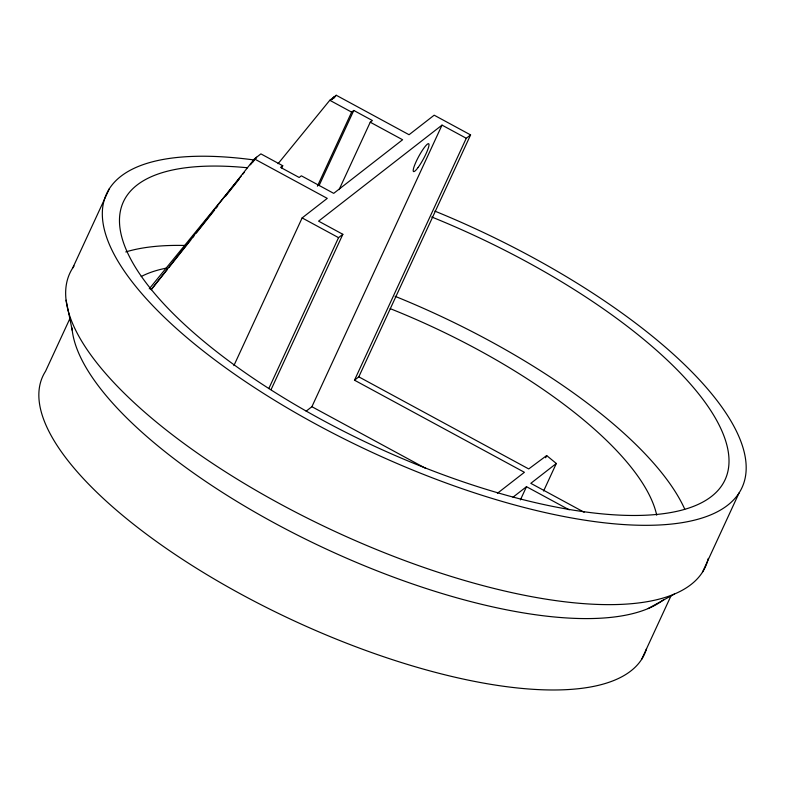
<?xml version="1.0" encoding="UTF-8"?>
<svg xmlns="http://www.w3.org/2000/svg" width="785" height="785" viewBox="0 0 785 785"><rect width="100%" height="100%" fill="white"/><g stroke="black" fill="none" stroke-linecap="round" stroke-linejoin="round"><path stroke-width="1.18" d="M72.73 267.979L109.38 188.655M70.405 317.454L45.54 371.276A331.378 116.592 24.8 0 0 295.15 621.318A331.378 116.592 24.8 0 0 646.565 648.596M281.717 167.931L282.737 165.723L260.895 153.88L254.438 158.913L151.132 289.626M233.891 365.614L302.137 217.916L327.257 198.379L254.438 158.913M317.415 186.182L351.631 112.127L353.79 110.45L372.394 120.537L370.245 122.215L339.091 189.636M319.053 185.613L353.79 110.45M268.804 388.575L338.541 237.649L342.849 234.303L318.582 221.144L442.014 125.119L466.28 138.268L470.588 134.922L434.183 115.189L409.063 134.726L336.245 95.26L329.788 100.284L278.057 163.712M271.06 389.664L342.849 234.303M306.16 411.163L311.9 406.699L442.014 125.119M497.405 493.294L524.409 472.295L354.496 380.195L466.28 138.268M354.496 380.195L358.804 376.849L470.588 134.922M520.386 499.908L526.499 486.69L569.223 509.838M545.654 457.753L546.674 455.555L556.32 463.484L543.593 491.027M641.679 659.272L671.116 595.58M702.457 572.206L739.107 492.882M332.585 98.861L334.096 96.938L331.78 99.773M333.968 98.145L336.245 95.26M151.269 289.685L167.303 269.53M168.824 267.607L190.961 239.778M192.482 237.855L194.013 235.942M196.299 233.057L214.619 210.027M216.14 208.103L217.671 206.18M225.295 196.584L239.032 179.314M252.77 162.034L256.587 157.236L250.415 164.811M149.258 288.821L241.142 176.164M242.693 174.27L244.233 172.376M282.737 165.723L280.588 167.401L299.193 177.488L301.352 175.811L333.713 193.355L402.607 139.75L370.245 122.215M512.978 497.209L526.499 486.69M556.32 463.484L530.807 483.334L584.138 512.242M546.674 455.555L528.717 468.939L358.804 376.849M648.067 608.581L674.354 594.068M329.788 100.284L351.631 112.127M302.137 217.916L338.541 237.649M311.9 406.699L425.617 468.341M66.087 300.204L72.24 330.397M708.276 558.41A350.051 123.166 24.8 0 1 336.755 532.269A350.051 123.166 24.8 0 1 74.035 266.046M434.919 211.136A350.051 123.166 24.8 0 1 725.595 506.757A350.051 123.166 24.8 0 1 220.33 363.965A350.051 123.166 24.8 0 1 253.643 159.914M125.767 251.936A331.378 116.592 24.8 0 1 184.799 245.469M395.09 296.308A331.378 116.592 24.8 0 1 684.746 509.141M141.231 276.526A294.041 103.453 24.8 0 1 166.94 268.019M390.184 308.633A294.041 103.453 24.8 0 1 656.711 515.176M663.825 599.573A331.378 116.592 24.8 0 1 329.877 550.727A331.378 116.592 24.8 0 1 71.994 327.934M431.74 216.994A331.378 116.592 24.8 0 1 712.201 495.875A331.378 116.592 24.8 0 1 241.564 370.186A331.378 116.592 24.8 0 1 247.412 167.764M418.14 167.421A15.867 2.659 -61.5 0 0 428.934 144.067A15.867 2.659 -61.5 0 0 416.217 161.445A15.867 2.659 -61.5 0 0 418.14 167.421"/></g></svg>
